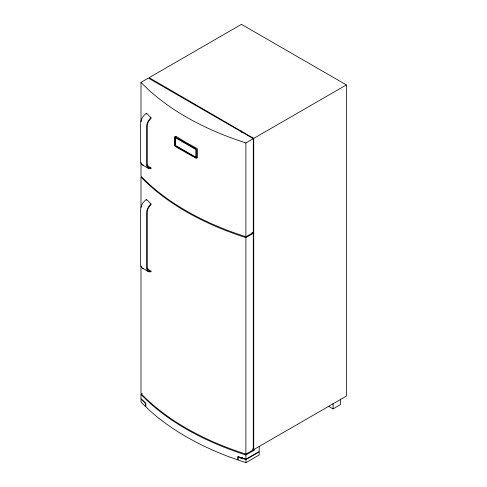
<?xml version="1.0" encoding="UTF-8"?>
<svg xmlns="http://www.w3.org/2000/svg" width="487" height="487" viewBox="0 0 487 487"><rect width="100%" height="100%" fill="white"/><g stroke="black" fill="none" stroke-linecap="round" stroke-linejoin="round"><path stroke-width="0.73" d="M175.369 136.561L176.081 136.317L186.058 142.496L197.004 148.419L197.527 149.351L197.527 157.544L197.004 157.91M151 117.744L150.915 117.805A8.358 4.827 -60 0 0 146.538 126.93L146.538 164.466A8.358 4.827 -60 0 0 150.915 168.526L151 167.778L149.789 167.899A7.518 4.34 -60 0 1 147.311 165.604L147.311 124.891A7.518 4.34 -60 0 1 149.789 119.735L151 118.457L151 117.744L146.538 113.282A8.358 4.827 -60 0 0 140.627 123.515L140.627 161.051A8.358 4.827 -60 0 0 143.58 165.257M151 203.907L150.915 203.968A8.358 4.827 -60 0 0 146.538 213.087L146.538 267.686A8.358 4.827 -60 0 0 150.915 271.746L151 270.997L149.789 271.119A7.518 4.34 -60 0 1 147.311 268.824L147.311 211.054A7.518 4.34 -60 0 1 149.789 205.898L151 204.619L151 203.907L146.538 199.439A8.358 4.827 -60 0 0 140.627 209.678L140.627 264.271A8.358 4.827 -60 0 0 143.58 268.477M140.993 121.707L140.993 82.358L148.383 78.09L253.289 138.661L253.289 232.494L245.898 236.761A268.562 155.049 0 0 1 140.993 176.197L140.993 162.573M175.125 145.741L195.811 157.685L195.811 149.491L175.125 137.547L175.125 145.741L175.57 145.485L196.255 157.423M140.993 82.358A268.562 155.049 0 0 0 245.898 142.922L253.289 138.661M253.733 138.399L346.373 84.915L346.373 396.114L253.733 449.598L253.733 138.399L149.119 77.664L241.467 24.35L346.373 84.915M140.993 207.432L140.993 177.049A268.562 155.049 0 0 0 245.898 237.613L253.289 233.346L253.289 449.854L245.898 454.121A268.562 155.049 0 0 1 140.993 393.551L140.993 265.926M259.2 446.439L259.2 451.559L245.898 459.235L237.845 456.447L237.845 459.862L229.791 457.068A268.562 155.049 0 0 1 150.66 411.381L145.826 406.736L145.826 403.321L140.993 398.67L140.993 394.409L142.247 393.685M140.993 394.409A268.562 155.049 0 0 0 245.898 454.974L254.025 450.28L254.025 449.428L252.716 448.673M240.736 458.535L242.678 457.409M328.768 406.42L333.078 408.91L340.462 404.642L340.462 398.956M245.898 459.582L259.2 451.899L259.2 454.974L245.898 462.65L238.143 460.032L238.143 456.958L245.898 459.582L245.898 462.65M193.668 147.744L194.964 148.492M142.356 164.88L148.267 168.289M251.98 232.591L253.289 233.346M142.356 268.1L148.267 271.509M252.716 449.525L254.025 450.28M151 168.49L147.056 164.935M151 271.709L147.056 268.154M333.078 403.224L333.078 408.91M245.898 142.922L245.898 236.761M245.898 237.613L245.898 454.121M245.898 454.974L245.898 459.235M241.467 130.869L241.467 132.391M175.57 137.291L175.57 145.485M146.538 113.282L146.538 113.97M146.538 199.439L146.538 200.127M174.425 136.932L174.389 145.315L174.9 146.258L196.407 158.427L196.553 149.917L196.042 148.973L175.125 136.865L174.425 136.932M145.534 403.492L140.993 399.011L140.993 402.085L145.534 406.56L145.534 403.492"/></g></svg>
